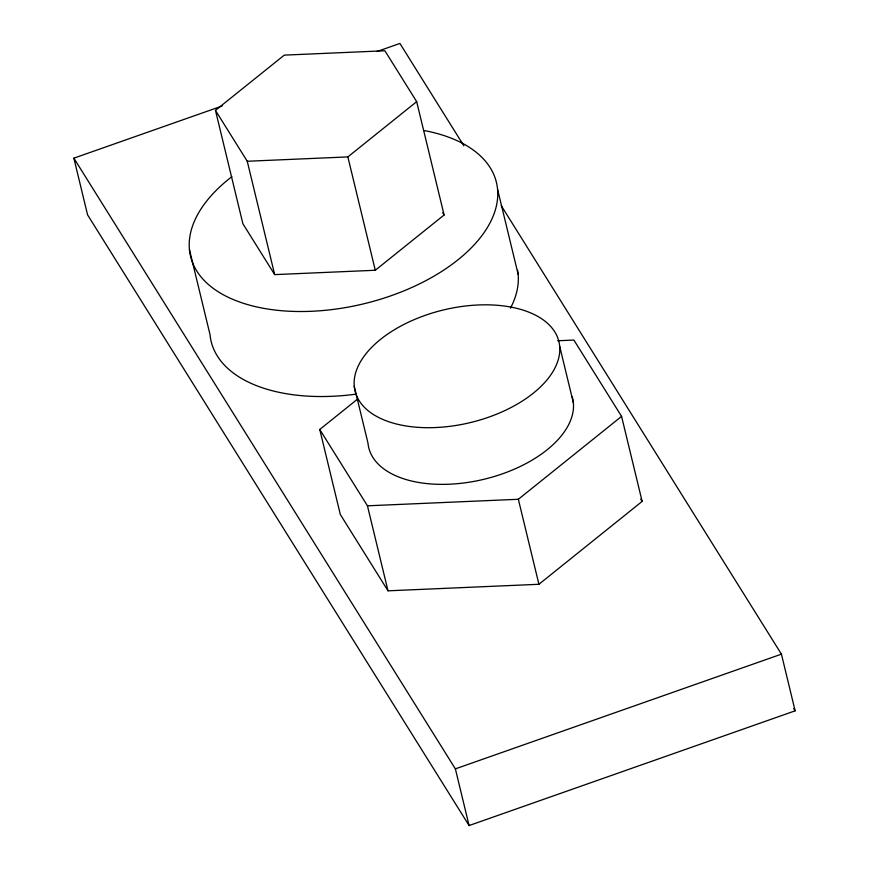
<?xml version="1.0" encoding="UTF-8"?>
<svg xmlns="http://www.w3.org/2000/svg" width="869" height="869" viewBox="0 0 869 869"><rect width="100%" height="100%" fill="white"/><g stroke="black" fill="none" stroke-linecap="round" stroke-linejoin="round"><path stroke-width="1.3" d="M215.458 110.374L284.282 55.127L384.88 50.76L416.675 101.651L444.102 215.001L375.289 270.259L274.68 274.615L242.885 223.724L215.458 110.374L247.252 161.265L274.68 274.615M247.252 161.265L347.861 156.909L416.675 101.651M557.713 340.757L573.888 340.061L621.574 416.392L642.137 501.413L538.921 584.283L388.008 590.822L340.322 514.481L319.749 429.471L357.67 399.023M319.749 429.471L367.446 505.812L518.348 499.273L621.574 416.392M501.217 205.616L781.427 654.151L795.135 710.831L469.086 825.55L87.573 214.849L73.865 158.169L222.182 105.985M376.896 51.543L399.914 43.45L463.861 145.807M73.865 158.169L455.378 768.869L781.427 654.151M793.701 708.528L795.135 710.831M640.714 499.132L642.137 501.413M442.69 212.742L444.102 215.001M559.658 346.188A104.888 57.897 -13.6 0 1 410.266 426.581A104.888 57.897 -13.6 0 1 400.924 326.005A104.888 57.897 -13.6 0 1 559.658 346.188L573.377 402.858M497.557 189.257L518.13 274.267M518.348 499.273L538.921 584.283M347.861 156.909L375.289 270.259M455.378 768.869L469.086 825.55M354.237 386.325L367.956 443.005A104.888 57.897 -13.6 0 0 481.643 479.818A104.888 57.897 -13.6 0 0 572.182 396.666M367.446 505.812L388.008 590.822M189.42 249.468L209.994 334.489A157.332 86.835 -13.6 0 0 356.018 394.146M517.587 270.302A157.332 86.835 -13.6 0 1 510.44 308.158M424.322 130.578A157.332 86.835 -13.6 0 1 468.912 250.207A157.332 86.835 -13.6 0 1 245.091 303.835A157.332 86.835 -13.6 0 1 231.86 176.689"/></g></svg>
